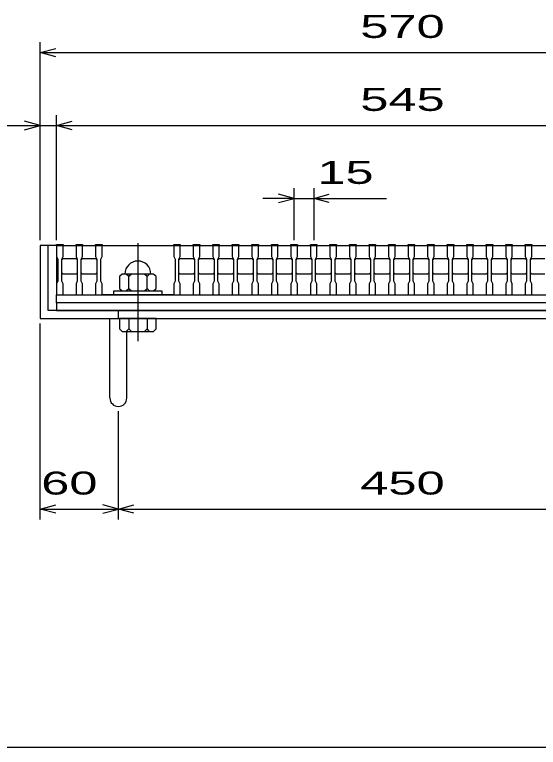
# Model space of a CAD drawing. Units: millimetres, scale not verified. Extents: x -1456 to 1385, y -1026 to 843.
# Drawn here: x -985 to -583, y -917 to -355 of the extents above; entities that cross this region are included whole.
import ezdxf
from ezdxf.enums import TextEntityAlignment as Align

# ---------------------------------------------------------------- set-up
doc = ezdxf.new("R2010")
doc.units = ezdxf.units.MM
doc.header["$LTSCALE"] = 8
doc.linetypes.add('CHAIN', pattern=[18.5, 12, -1.5, 3.5, -1.5])
for name, color, linetype, lineweight in [('0_2', 150, 'Continuous', 25), ('16', 3, 'Continuous', 25), ('19', 6, 'Continuous', 25), ('22', 4, 'Continuous', 25)]:
    doc.layers.add(name, color=color, linetype=linetype, lineweight=lineweight)
doc.styles.add('ベクトル', font='')
doc.styles.get('ベクトル').set_extended_font_data('ベクトル')

msp = doc.modelspace()

# ---------------------------------------------------------------- linework, layer by layer
at = {"layer": '0_2'}
msp.add_line((1384.8, -917.2), (-1383.2, -917.2), dxfattribs=at)
at = {"layer": '16'}
for p, q in [((-953, -532), (-953, -531.3)), ((-953, -531.3), (-948, -531.3)), ((-953, -532), (-953, -540.5)), ((-948, -532), (-953, -532)), ((-953, -532), (-953, -570)), ((-953, -532), (-408, -532)), ((-948, -531.3), (-948, -532)), ((-948, -540.5), (-948, -532)), ((-938, -532), (-938, -531.3)), ((-938, -531.3), (-933, -531.3)), ((-938, -532), (-938, -540.5)), ((-933, -532), (-938, -532)), ((-933, -531.3), (-933, -532)), ((-933, -540.5), (-933, -532)), ((-923, -532), (-923, -531.3)), ((-923, -531.3), (-918, -531.3)), ((-923, -532), (-923, -540.5)), ((-918, -532), (-923, -532)), ((-918, -531.3), (-918, -532)), ((-918, -540.5), (-918, -532)), ((-918, -532), (-863, -532)), ((-863, -532), (-863, -531.3)), ((-863, -531.3), (-858, -531.3)), ((-863, -532), (-863, -540.5)), ((-858, -532), (-863, -532)), ((-858, -531.3), (-858, -532)), ((-858, -540.5), (-858, -532)), ((-848, -532), (-848, -531.3)), ((-848, -531.3), (-843, -531.3)), ((-848, -532), (-848, -540.5)), ((-843, -532), (-848, -532)), ((-843, -531.3), (-843, -532)), ((-843, -540.5), (-843, -532)), ((-833, -532), (-833, -531.3)), ((-833, -531.3), (-828, -531.3)), ((-833, -532), (-833, -540.5)), ((-828, -532), (-833, -532)), ((-828, -531.3), (-828, -532)), ((-828, -540.5), (-828, -532)), ((-818, -532), (-818, -531.3)), ((-818, -531.3), (-813, -531.3)), ((-818, -532), (-818, -540.5)), ((-813, -532), (-818, -532)), ((-813, -531.3), (-813, -532)), ((-813, -540.5), (-813, -532)), ((-803, -532), (-803, -531.3)), ((-803, -531.3), (-798, -531.3)), ((-803, -532), (-803, -540.5)), ((-798, -532), (-803, -532)), ((-798, -531.3), (-798, -532)), ((-798, -540.5), (-798, -532)), ((-788, -532), (-788, -531.3)), ((-788, -531.3), (-783, -531.3)), ((-788, -532), (-788, -540.5)), ((-783, -532), (-788, -532)), ((-783, -531.3), (-783, -532)), ((-783, -540.5), (-783, -532)), ((-773, -532), (-773, -531.3)), ((-773, -531.3), (-768, -531.3)), ((-773, -532), (-773, -540.5)), ((-768, -532), (-773, -532)), ((-768, -531.3), (-768, -532)), ((-768, -540.5), (-768, -532)), ((-758, -532), (-758, -531.3)), ((-758, -531.3), (-753, -531.3)), ((-758, -532), (-758, -540.5)), ((-753, -532), (-758, -532)), ((-753, -531.3), (-753, -532)), ((-753, -540.5), (-753, -532)), ((-743, -532), (-743, -531.3)), ((-743, -531.3), (-738, -531.3)), ((-743, -532), (-743, -540.5)), ((-738, -532), (-743, -532)), ((-738, -531.3), (-738, -532)), ((-738, -540.5), (-738, -532)), ((-728, -532), (-728, -531.3)), ((-728, -531.3), (-723, -531.3)), ((-728, -532), (-728, -540.5)), ((-723, -532), (-728, -532)), ((-723, -531.3), (-723, -532)), ((-723, -540.5), (-723, -532)), ((-713, -532), (-713, -531.3)), ((-713, -531.3), (-708, -531.3)), ((-713, -532), (-713, -540.5)), ((-708, -532), (-713, -532)), ((-708, -531.3), (-708, -532)), ((-708, -540.5), (-708, -532)), ((-698, -532), (-698, -531.3)), ((-698, -531.3), (-693, -531.3)), ((-698, -532), (-698, -540.5)), ((-693, -532), (-698, -532)), ((-693, -531.3), (-693, -532)), ((-693, -540.5), (-693, -532)), ((-683, -532), (-683, -531.3)), ((-683, -531.3), (-678, -531.3)), ((-683, -532), (-683, -540.5)), ((-678, -532), (-683, -532)), ((-678, -531.3), (-678, -532)), ((-678, -540.5), (-678, -532)), ((-668, -532), (-668, -531.3)), ((-668, -531.3), (-663, -531.3)), ((-668, -532), (-668, -540.5)), ((-663, -532), (-668, -532)), ((-663, -531.3), (-663, -532)), ((-663, -540.5), (-663, -532)), ((-653, -532), (-653, -531.3)), ((-653, -531.3), (-648, -531.3)), ((-653, -532), (-653, -540.5)), ((-648, -532), (-653, -532)), ((-648, -531.3), (-648, -532)), ((-648, -540.5), (-648, -532)), ((-638, -532), (-638, -531.3)), ((-638, -531.3), (-633, -531.3)), ((-638, -532), (-638, -540.5)), ((-633, -532), (-638, -532)), ((-633, -531.3), (-633, -532)), ((-633, -540.5), (-633, -532)), ((-623, -532), (-623, -531.3)), ((-623, -531.3), (-618, -531.3)), ((-623, -532), (-623, -540.5)), ((-618, -532), (-623, -532)), ((-618, -531.3), (-618, -532)), ((-618, -540.5), (-618, -532)), ((-608, -532), (-608, -531.3)), ((-608, -531.3), (-603, -531.3)), ((-608, -532), (-608, -540.5)), ((-603, -532), (-608, -532)), ((-603, -531.3), (-603, -532)), ((-603, -540.5), (-603, -532)), ((-593, -532), (-593, -531.3)), ((-593, -531.3), (-588, -531.3)), ((-593, -532), (-593, -540.5)), ((-588, -532), (-593, -532)), ((-588, -531.3), (-588, -532)), ((-588, -540.5), (-588, -532)), ((-953, -540.5), (-952, -542.5)), ((-952, -542.5), (-952, -559.5)), ((-949, -542.5), (-948, -540.5)), ((-949, -543), (-948, -542)), ((-949, -559.5), (-949, -542.5)), ((-948, -542), (-938, -542)), ((-938, -540.5), (-937, -542.5)), ((-938, -542), (-937, -543)), ((-937, -542.5), (-937, -559.5)), ((-934, -542.5), (-933, -540.5)), ((-934, -543), (-933, -542)), ((-934, -559.5), (-934, -542.5)), ((-933, -542), (-923, -542)), ((-923, -540.5), (-922, -542.5)), ((-923, -542), (-922, -543)), ((-922, -542.5), (-922, -559.5)), ((-919, -542.5), (-918, -540.5)), ((-919, -559.5), (-919, -542.5)), ((-863, -540.5), (-862, -542.5)), ((-862, -542.5), (-862, -559.5)), ((-859, -542.5), (-858, -540.5)), ((-859, -543), (-858, -542)), ((-859, -559.5), (-859, -542.5)), ((-858, -542), (-848, -542)), ((-848, -540.5), (-847, -542.5)), ((-848, -542), (-847, -543)), ((-847, -542.5), (-847, -559.5)), ((-844, -542.5), (-843, -540.5)), ((-844, -543), (-843, -542)), ((-844, -559.5), (-844, -542.5)), ((-843, -542), (-833, -542)), ((-833, -540.5), (-832, -542.5)), ((-833, -542), (-832, -543)), ((-832, -542.5), (-832, -559.5)), ((-829, -542.5), (-828, -540.5)), ((-829, -543), (-828, -542)), ((-829, -559.5), (-829, -542.5)), ((-828, -542), (-818, -542)), ((-818, -540.5), (-817, -542.5)), ((-818, -542), (-817, -543)), ((-817, -542.5), (-817, -559.5)), ((-814, -542.5), (-813, -540.5)), ((-814, -543), (-813, -542)), ((-814, -559.5), (-814, -542.5)), ((-813, -542), (-803, -542)), ((-803, -540.5), (-802, -542.5)), ((-803, -542), (-802, -543)), ((-802, -542.5), (-802, -559.5)), ((-799, -542.5), (-798, -540.5)), ((-799, -543), (-798, -542)), ((-799, -559.5), (-799, -542.5)), ((-798, -542), (-788, -542)), ((-788, -540.5), (-787, -542.5)), ((-788, -542), (-787, -543)), ((-787, -542.5), (-787, -559.5)), ((-784, -542.5), (-783, -540.5)), ((-784, -543), (-783, -542)), ((-784, -559.5), (-784, -542.5)), ((-783, -542), (-773, -542)), ((-773, -540.5), (-772, -542.5)), ((-773, -542), (-772, -543)), ((-772, -542.5), (-772, -559.5)), ((-769, -542.5), (-768, -540.5)), ((-769, -543), (-768, -542)), ((-769, -559.5), (-769, -542.5)), ((-768, -542), (-758, -542)), ((-758, -540.5), (-757, -542.5)), ((-758, -542), (-757, -543)), ((-757, -542.5), (-757, -559.5)), ((-754, -542.5), (-753, -540.5)), ((-754, -543), (-753, -542)), ((-754, -559.5), (-754, -542.5)), ((-753, -542), (-743, -542)), ((-743, -540.5), (-742, -542.5)), ((-743, -542), (-742, -543)), ((-742, -542.5), (-742, -559.5)), ((-739, -542.5), (-738, -540.5)), ((-739, -543), (-738, -542)), ((-739, -559.5), (-739, -542.5)), ((-738, -542), (-728, -542)), ((-728, -540.5), (-727, -542.5)), ((-728, -542), (-727, -543)), ((-727, -542.5), (-727, -559.5)), ((-724, -542.5), (-723, -540.5)), ((-724, -543), (-723, -542)), ((-724, -559.5), (-724, -542.5)), ((-723, -542), (-713, -542)), ((-713, -540.5), (-712, -542.5)), ((-713, -542), (-712, -543)), ((-712, -542.5), (-712, -559.5)), ((-709, -542.5), (-708, -540.5)), ((-709, -543), (-708, -542)), ((-709, -559.5), (-709, -542.5)), ((-708, -542), (-698, -542)), ((-698, -540.5), (-697, -542.5)), ((-698, -542), (-697, -543)), ((-697, -542.5), (-697, -559.5)), ((-694, -542.5), (-693, -540.5)), ((-694, -543), (-693, -542)), ((-694, -559.5), (-694, -542.5)), ((-693, -542), (-683, -542)), ((-683, -540.5), (-682, -542.5)), ((-683, -542), (-682, -543)), ((-682, -542.5), (-682, -559.5)), ((-679, -542.5), (-678, -540.5)), ((-679, -543), (-678, -542)), ((-679, -559.5), (-679, -542.5)), ((-678, -542), (-668, -542)), ((-668, -540.5), (-667, -542.5)), ((-668, -542), (-667, -543)), ((-667, -542.5), (-667, -559.5)), ((-664, -542.5), (-663, -540.5)), ((-664, -543), (-663, -542)), ((-664, -559.5), (-664, -542.5)), ((-663, -542), (-653, -542)), ((-653, -540.5), (-652, -542.5)), ((-653, -542), (-652, -543)), ((-652, -542.5), (-652, -559.5)), ((-649, -542.5), (-648, -540.5)), ((-649, -543), (-648, -542)), ((-649, -559.5), (-649, -542.5)), ((-648, -542), (-638, -542)), ((-638, -540.5), (-637, -542.5)), ((-638, -542), (-637, -543)), ((-637, -542.5), (-637, -559.5)), ((-634, -542.5), (-633, -540.5)), ((-634, -543), (-633, -542)), ((-634, -559.5), (-634, -542.5)), ((-633, -542), (-623, -542)), ((-623, -540.5), (-622, -542.5)), ((-623, -542), (-622, -543)), ((-622, -542.5), (-622, -559.5)), ((-619, -542.5), (-618, -540.5)), ((-619, -543), (-618, -542)), ((-619, -559.5), (-619, -542.5)), ((-618, -542), (-608, -542)), ((-608, -540.5), (-607, -542.5)), ((-608, -542), (-607, -543)), ((-607, -542.5), (-607, -559.5)), ((-604, -542.5), (-603, -540.5)), ((-604, -543), (-603, -542)), ((-604, -559.5), (-604, -542.5)), ((-603, -542), (-593, -542)), ((-593, -540.5), (-592, -542.5)), ((-593, -542), (-592, -543)), ((-592, -542.5), (-592, -559.5)), ((-589, -542.5), (-588, -540.5)), ((-589, -543), (-588, -542)), ((-589, -559.5), (-589, -542.5)), ((-588, -542), (-578, -542)), ((-948, -554), (-949, -553)), ((-938, -554), (-948, -554)), ((-937, -553), (-938, -554)), ((-933, -554), (-934, -553)), ((-923, -554), (-933, -554)), ((-922, -553), (-923, -554)), ((-902.5, -554), (-904.5, -556)), ((-904.5, -556), (-904.5, -565)), ((-878.5, -554), (-902.5, -554)), ((-897.5, -556), (-899.5, -554)), ((-895.5, -554), (-897.5, -556)), ((-897.5, -565), (-897.5, -556)), ((-883.5, -556), (-885.5, -554)), ((-881.5, -554), (-883.5, -556)), ((-883.5, -565), (-883.5, -556)), ((-876.5, -556), (-878.5, -554)), ((-876.5, -565), (-876.5, -556)), ((-858, -554), (-859, -553)), ((-848, -554), (-858, -554)), ((-847, -553), (-848, -554)), ((-843, -554), (-844, -553)), ((-833, -554), (-843, -554)), ((-832, -553), (-833, -554)), ((-828, -554), (-829, -553)), ((-818, -554), (-828, -554)), ((-817, -553), (-818, -554)), ((-813, -554), (-814, -553)), ((-803, -554), (-813, -554)), ((-802, -553), (-803, -554)), ((-798, -554), (-799, -553)), ((-788, -554), (-798, -554)), ((-787, -553), (-788, -554)), ((-783, -554), (-784, -553)), ((-773, -554), (-783, -554)), ((-772, -553), (-773, -554)), ((-768, -554), (-769, -553)), ((-758, -554), (-768, -554)), ((-757, -553), (-758, -554)), ((-753, -554), (-754, -553)), ((-743, -554), (-753, -554)), ((-742, -553), (-743, -554)), ((-738, -554), (-739, -553)), ((-728, -554), (-738, -554)), ((-727, -553), (-728, -554)), ((-723, -554), (-724, -553)), ((-713, -554), (-723, -554)), ((-712, -553), (-713, -554)), ((-708, -554), (-709, -553)), ((-698, -554), (-708, -554)), ((-697, -553), (-698, -554)), ((-693, -554), (-694, -553)), ((-683, -554), (-693, -554)), ((-682, -553), (-683, -554)), ((-678, -554), (-679, -553)), ((-668, -554), (-678, -554)), ((-667, -553), (-668, -554)), ((-663, -554), (-664, -553)), ((-653, -554), (-663, -554)), ((-652, -553), (-653, -554)), ((-648, -554), (-649, -553)), ((-638, -554), (-648, -554)), ((-637, -553), (-638, -554)), ((-633, -554), (-634, -553)), ((-623, -554), (-633, -554)), ((-622, -553), (-623, -554)), ((-618, -554), (-619, -553)), ((-608, -554), (-618, -554)), ((-607, -553), (-608, -554)), ((-603, -554), (-604, -553)), ((-593, -554), (-603, -554)), ((-592, -553), (-593, -554)), ((-588, -554), (-589, -553)), ((-578, -554), (-588, -554)), ((-952, -559.5), (-953, -561.5)), ((-953, -561.5), (-953, -570)), ((-948, -561.5), (-949, -559.5)), ((-948, -570), (-948, -561.5)), ((-937, -559.5), (-938, -561.5)), ((-938, -561.5), (-938, -570)), ((-933, -561.5), (-934, -559.5)), ((-933, -570), (-933, -561.5)), ((-922, -559.5), (-923, -561.5)), ((-923, -561.5), (-923, -570)), ((-918, -561.5), (-919, -559.5)), ((-918, -570), (-918, -561.5)), ((-862, -559.5), (-863, -561.5)), ((-863, -561.5), (-863, -570)), ((-858, -561.5), (-859, -559.5)), ((-858, -570), (-858, -561.5)), ((-847, -559.5), (-848, -561.5)), ((-848, -561.5), (-848, -570)), ((-843, -561.5), (-844, -559.5)), ((-843, -570), (-843, -561.5)), ((-832, -559.5), (-833, -561.5)), ((-833, -561.5), (-833, -570)), ((-828, -561.5), (-829, -559.5)), ((-828, -570), (-828, -561.5)), ((-817, -559.5), (-818, -561.5)), ((-818, -561.5), (-818, -570)), ((-813, -561.5), (-814, -559.5)), ((-813, -570), (-813, -561.5)), ((-802, -559.5), (-803, -561.5)), ((-803, -561.5), (-803, -570)), ((-798, -561.5), (-799, -559.5)), ((-798, -570), (-798, -561.5)), ((-787, -559.5), (-788, -561.5)), ((-788, -561.5), (-788, -570)), ((-783, -561.5), (-784, -559.5)), ((-783, -570), (-783, -561.5)), ((-772, -559.5), (-773, -561.5)), ((-773, -561.5), (-773, -570)), ((-768, -561.5), (-769, -559.5)), ((-768, -570), (-768, -561.5)), ((-757, -559.5), (-758, -561.5)), ((-758, -561.5), (-758, -570)), ((-753, -561.5), (-754, -559.5)), ((-753, -570), (-753, -561.5)), ((-742, -559.5), (-743, -561.5)), ((-743, -561.5), (-743, -570)), ((-738, -561.5), (-739, -559.5)), ((-738, -570), (-738, -561.5)), ((-727, -559.5), (-728, -561.5)), ((-728, -561.5), (-728, -570)), ((-723, -561.5), (-724, -559.5)), ((-723, -570), (-723, -561.5)), ((-712, -559.5), (-713, -561.5)), ((-713, -561.5), (-713, -570)), ((-708, -561.5), (-709, -559.5)), ((-708, -570), (-708, -561.5)), ((-697, -559.5), (-698, -561.5)), ((-698, -561.5), (-698, -570)), ((-693, -561.5), (-694, -559.5)), ((-693, -570), (-693, -561.5)), ((-682, -559.5), (-683, -561.5)), ((-683, -561.5), (-683, -570)), ((-678, -561.5), (-679, -559.5)), ((-678, -570), (-678, -561.5)), ((-667, -559.5), (-668, -561.5)), ((-668, -561.5), (-668, -570)), ((-663, -561.5), (-664, -559.5)), ((-663, -570), (-663, -561.5)), ((-652, -559.5), (-653, -561.5)), ((-653, -561.5), (-653, -570)), ((-648, -561.5), (-649, -559.5)), ((-648, -570), (-648, -561.5)), ((-637, -559.5), (-638, -561.5)), ((-638, -561.5), (-638, -570)), ((-633, -561.5), (-634, -559.5)), ((-633, -570), (-633, -561.5)), ((-622, -559.5), (-623, -561.5)), ((-623, -561.5), (-623, -570)), ((-618, -561.5), (-619, -559.5)), ((-618, -570), (-618, -561.5)), ((-607, -559.5), (-608, -561.5)), ((-608, -561.5), (-608, -570)), ((-603, -561.5), (-604, -559.5)), ((-603, -570), (-603, -561.5)), ((-592, -559.5), (-593, -561.5)), ((-593, -561.5), (-593, -570)), ((-588, -561.5), (-589, -559.5)), ((-588, -570), (-588, -561.5)), ((-909, -570), (-909, -567)), ((-909, -567), (-872, -567)), ((-904.5, -565), (-902.5, -567)), ((-899.5, -567), (-897.5, -565)), ((-897.5, -565), (-895.5, -567)), ((-885.5, -567), (-883.5, -565)), ((-883.5, -565), (-881.5, -567)), ((-878.5, -567), (-876.5, -565)), ((-872, -567), (-872, -570)), ((-953, -570), (-948, -570)), ((-953, -570), (-408, -570)), ((-953, -570), (-408, -570)), ((-953, -576), (-953, -570)), ((-938, -570), (-933, -570)), ((-923, -570), (-918, -570)), ((-863, -570), (-918, -570)), ((-872, -570), (-909, -570)), ((-863, -570), (-858, -570)), ((-848, -570), (-843, -570)), ((-833, -570), (-828, -570)), ((-818, -570), (-813, -570)), ((-803, -570), (-798, -570)), ((-788, -570), (-783, -570)), ((-773, -570), (-768, -570)), ((-758, -570), (-753, -570)), ((-743, -570), (-738, -570)), ((-728, -570), (-723, -570)), ((-713, -570), (-708, -570)), ((-698, -570), (-693, -570)), ((-683, -570), (-678, -570)), ((-668, -570), (-663, -570)), ((-653, -570), (-648, -570)), ((-638, -570), (-633, -570)), ((-623, -570), (-618, -570)), ((-608, -570), (-603, -570)), ((-593, -570), (-588, -570)), ((-408, -576), (-953, -576)), ((-953, -576), (-953, -582)), ((-953, -582), (-408, -582))]:
    msp.add_line(p, q, dxfattribs=at)
at = {"layer": '16', "linetype": 'CHAIN'}
msp.add_line((-890.5, -530.4), (-890.5, -605.4), dxfattribs=at)
at = {"layer": '16'}
msp.add_arc((-890.5, -554), 10, 0, 180, dxfattribs=at)
at = {"layer": '19'}
for p, q in [((-953, -532), (-965.5, -532)), ((-965.5, -532), (-965.5, -588)), ((-959.5, -582), (-959.5, -532)), ((-401.5, -582), (-959.5, -582)), ((-905.5, -588), (-905.5, -582)), ((-965.5, -588), (-395.5, -588)), ((-912, -649.11), (-912, -588)), ((-904.5, -588), (-904.5, -596)), ((-876.5, -588), (-904.5, -588)), ((-897.5, -588), (-897.5, -596)), ((-883.5, -588), (-883.5, -596)), ((-876.5, -596), (-876.5, -588)), ((-904.5, -596), (-902.5, -598)), ((-902.5, -598), (-878.5, -598)), ((-897.5, -596), (-899.5, -598)), ((-899, -649.11), (-899, -598)), ((-895.5, -598), (-897.5, -596)), ((-883.5, -596), (-885.5, -598)), ((-881.5, -598), (-883.5, -596)), ((-878.5, -598), (-876.5, -596))]:
    msp.add_line(p, q, dxfattribs=at)
msp.add_arc((-905.5, -649.11), 6.5, 180, 0, dxfattribs=at)
at = {"layer": '22'}
for p, q in [((-965.5, -528), (-965.5, -376)), ((-965.5, -384), (-953.5, -380.8)), ((-953.5, -387.2), (-965.5, -384)), ((-965.5, -384), (-395.5, -384)), ((-965.5, -528), (-965.5, -432)), ((-953, -528), (-953, -432)), ((-965.5, -440), (-977.5, -436.8)), ((-953, -440), (-941, -436.8)), ((-1061.5, -440), (-965.5, -440)), ((-977.5, -443.2), (-965.5, -440)), ((-965.5, -440), (-953, -440)), ((-941, -443.2), (-953, -440)), ((-953, -440), (-408, -440)), ((-770.5, -528), (-770.5, -488)), ((-755.5, -488), (-755.5, -528)), ((-770.5, -496), (-782.5, -492.8)), ((-755.5, -496), (-743.5, -492.8)), ((-770.5, -496), (-794.5, -496)), ((-782.5, -499.2), (-770.5, -496)), ((-770.5, -496), (-755.5, -496)), ((-743.5, -499.2), (-755.5, -496)), ((-755.5, -496), (-699.5, -496)), ((-965.5, -742.4), (-965.5, -592)), ((-905.5, -742.4), (-905.5, -659.2)), ((-965.5, -734.4), (-953.5, -731.2)), ((-953.5, -737.6), (-965.5, -734.4)), ((-965.5, -734.4), (-905.5, -734.4)), ((-905.5, -734.4), (-917.5, -731.2)), ((-917.5, -737.6), (-905.5, -734.4)), ((-905.5, -734.4), (-893.5, -731.2)), ((-893.5, -737.6), (-905.5, -734.4)), ((-905.5, -734.4), (-455.5, -734.4))]:
    msp.add_line(p, q, dxfattribs=at)

# ---------------------------------------------------------------- texts
at = {"layer": '22', "color": 2, "style": 'ベクトル', "width": 1.65}
for s, p in [(' 570 ', (-730.5, -364)), (' 545 ', (-730.5, -420)), (' 15 ', (-763.5, -476)), (' 60 ', (-975.5, -714.4)), (' 450 ', (-730.5, -714.4))]:
    msp.add_text(s, height=17.6, dxfattribs=at).set_placement(p, align=Align.MIDDLE_LEFT)

doc.saveas('drawing.dxf')
